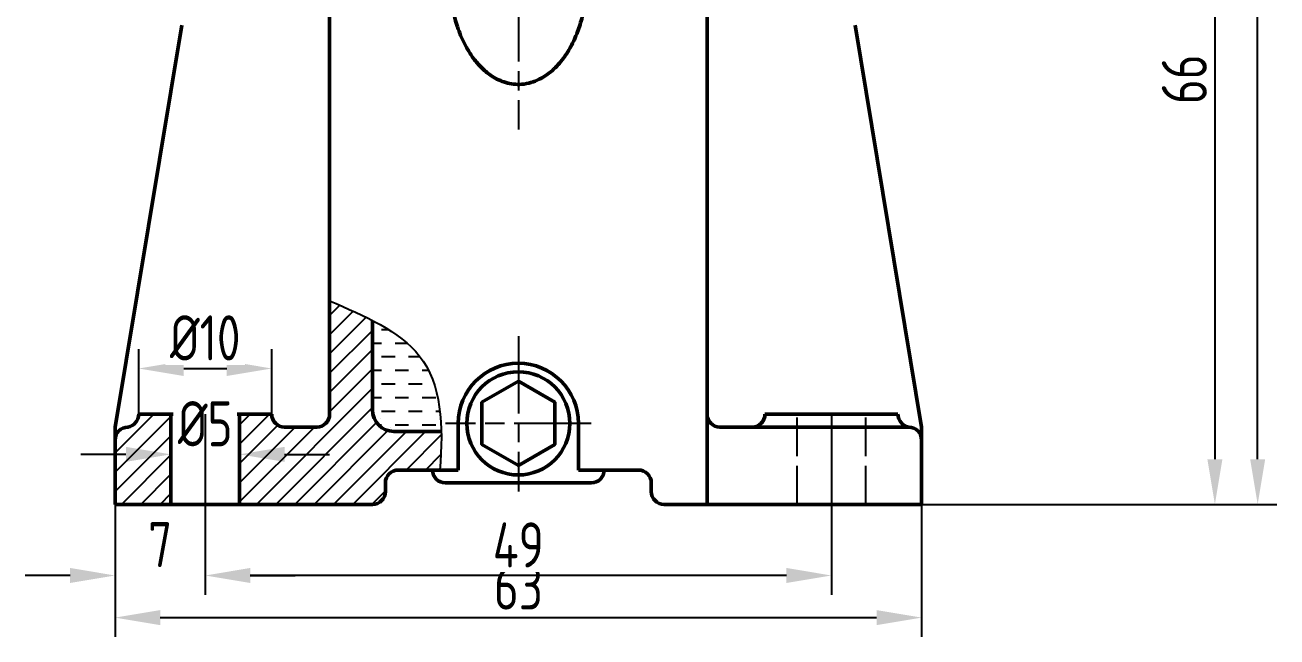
# Model space of a CAD drawing. Header units: millimetres. Extents: x -2161 to -582, y -4625 to -3434.
# Drawn here: x -679.1 to -581.8, y -4487.8 to -4440.3 of the extents above; entities that cross this region are included whole.
import ezdxf

# ---------------------------------------------------------------- set-up
doc = ezdxf.new("R2010")
doc.units = ezdxf.units.MM
doc.header["$LTSCALE"] = 0.5
doc.linetypes.add('AM_ISO02W050', pattern=[7.5, 6, -1.5])
doc.linetypes.add('AM_ISO08W050', pattern=[18, 12, -1.5, 3, -1.5])
for name, color, linetype, lineweight in [('AM_0', 7, 'Continuous', 50), ('AM_3', 6, 'AM_ISO02W050', 25), ('AM_4', 3, 'Continuous', 25), ('AM_5', 3, 'Continuous', 25), ('AM_7', 4, 'AM_ISO08W050', 25)]:
    doc.layers.add(name, color=color, linetype=linetype, lineweight=lineweight)
doc.styles.add('TCVN', font='tcvn+7284-2003i.ttf', dxfattribs={"width": 0.8, "height": 3.5})
doc.dimstyles.new('MyTemplate$0', dxfattribs={"dimtxt": 3.5, "dimasz": 3.5, "dimexe": 1.5, "dimexo": 0, "dimtad": 1, "dimtoh": 1, "dimdec": 0, "dimzin": 0, "dimtxsty": 'TCVN', "dimcen": 0, "dimclrd": 3, "dimclre": 3, "dimclrt": 1, "dimadec": 0, "dimazin": 0, "dimtfac": 1, "dimtdec": 0, "dimtofl": 0, "dimtmove": 0, "dimatfit": 3, "dimfxl": 1, "dimtfill": 1, "dimtolj": 1, "dimtzin": 0, "dimarcsym": 0})

# ---------------------------------------------------------------- blocks, each defined once
blk = doc.blocks.new('*D38')
at = {"color": 3, "lineweight": -2, "transparency": 16777216}
for p, q in [((-672.095, -4477.472), (-672.095, -4487.763)), ((-609.428, -4477.472), (-609.428, -4487.763)), ((-668.595, -4486.263), (-612.928, -4486.263))]:
    blk.add_line(p, q, dxfattribs=at)
at = {"color": 3, "transparency": 16777216}
for points in [[(-668.595, -4485.68), (-668.595, -4486.847), (-672.095, -4486.263)], [(-612.928, -4485.68), (-612.928, -4486.847), (-609.428, -4486.263)]]:
    blk.add_solid(points, dxfattribs=at)
at = {"layer": 'Defpoints', "color": 0, "transparency": 16777216}
for p in [(-672.095, -4477.472), (-609.428, -4477.472), (-609.428, -4486.263)]:
    blk.add_point(p, dxfattribs=at)
at = {"color": 1, "transparency": 16777216, "insert": (-640.762, -4483.888), "char_height": 3.5, "attachment_point": 5, "style": 'TCVN', "bg_fill": 3, "box_fill_scale": 1.1, "bg_fill_color": 256, "bg_fill_true_color": 13158600, "bg_fill_transparency": 0}
blk.add_mtext('\\A1;63', dxfattribs=at)
blk = doc.blocks.new('*D37')
at = {"color": 3, "lineweight": -2, "transparency": 16777216}
for p, q in [((-629.08, -4353.836), (-581.821, -4353.836)), ((-583.321, -4473.972), (-583.321, -4357.336)), ((-608.846, -4477.472), (-581.821, -4477.472))]:
    blk.add_line(p, q, dxfattribs=at)
at = {"color": 3, "transparency": 16777216}
for points in [[(-583.905, -4357.336), (-582.738, -4357.336), (-583.321, -4353.836)], [(-583.905, -4473.972), (-582.738, -4473.972), (-583.321, -4477.472)]]:
    blk.add_solid(points, dxfattribs=at)
at = {"layer": 'Defpoints', "color": 0, "transparency": 16777216}
for p in [(-629.08, -4353.836), (-583.321, -4353.836), (-608.846, -4477.472)]:
    blk.add_point(p, dxfattribs=at)
at = {"color": 1, "transparency": 16777216, "insert": (-585.696, -4416.349), "char_height": 3.5, "attachment_point": 5, "rotation": 90, "style": 'TCVN', "bg_fill": 3, "box_fill_scale": 1.1, "bg_fill_color": 256, "bg_fill_true_color": 13158600, "bg_fill_transparency": 0}
blk.add_mtext('\\A1;124', dxfattribs=at)
blk = doc.blocks.new('*D39')
at = {"color": 3, "lineweight": -2, "transparency": 16777216}
for p, q in [((-667.762, -4470.472), (-667.762, -4475.09)), ((-662.428, -4470.472), (-662.428, -4475.09)), ((-671.262, -4473.59), (-674.762, -4473.59)), ((-658.928, -4473.59), (-655.428, -4473.59))]:
    blk.add_line(p, q, dxfattribs=at)
at = {"color": 3, "transparency": 16777216}
for points in [[(-671.262, -4473.007), (-671.262, -4474.174), (-667.762, -4473.59)], [(-658.928, -4473.007), (-658.928, -4474.174), (-662.428, -4473.59)]]:
    blk.add_solid(points, dxfattribs=at)
at = {"color": 1, "transparency": 16777216, "insert": (-665.095, -4471.215), "char_height": 3.5, "attachment_point": 5, "style": 'TCVN', "bg_fill": 3, "box_fill_scale": 1.1, "bg_fill_color": 256, "bg_fill_true_color": 13158600, "bg_fill_transparency": 0}
blk.add_mtext('%%c5', dxfattribs=at)
at = {"layer": 'Defpoints', "color": 0, "transparency": 16777216}
for p in [(-667.762, -4470.472), (-662.428, -4470.472), (-662.428, -4473.59)]:
    blk.add_point(p, dxfattribs=at)
blk = doc.blocks.new('*D40')
at = {"color": 3, "lineweight": -2, "transparency": 16777216}
for p, q in [((-670.262, -4470.472), (-670.262, -4465.424)), ((-659.928, -4470.472), (-659.928, -4465.424)), ((-666.762, -4466.924), (-663.428, -4466.924))]:
    blk.add_line(p, q, dxfattribs=at)
at = {"color": 3, "transparency": 16777216}
for points in [[(-666.762, -4466.34), (-666.762, -4467.507), (-670.262, -4466.924)], [(-663.428, -4466.34), (-663.428, -4467.507), (-659.928, -4466.924)]]:
    blk.add_solid(points, dxfattribs=at)
at = {"layer": 'Defpoints', "color": 0, "transparency": 16777216}
for p in [(-659.928, -4466.924), (-670.262, -4470.472), (-659.928, -4470.472)]:
    blk.add_point(p, dxfattribs=at)
at = {"color": 1, "transparency": 16777216, "insert": (-665.095, -4464.549), "char_height": 3.5, "attachment_point": 5, "style": 'TCVN', "bg_fill": 3, "box_fill_scale": 1.1, "bg_fill_color": 256, "bg_fill_true_color": 13158600, "bg_fill_transparency": 0}
blk.add_mtext('%%c10', dxfattribs=at)
blk = doc.blocks.new('*D41')
at = {"color": 3, "lineweight": -2, "transparency": 16777216}
for p, q in [((-590.095, -4411.472), (-585.144, -4411.472)), ((-586.644, -4414.972), (-586.644, -4473.972)), ((-609.428, -4477.472), (-585.144, -4477.472))]:
    blk.add_line(p, q, dxfattribs=at)
at = {"color": 3, "transparency": 16777216}
for points in [[(-587.228, -4414.972), (-586.061, -4414.972), (-586.644, -4411.472)], [(-587.228, -4473.972), (-586.061, -4473.972), (-586.644, -4477.472)]]:
    blk.add_solid(points, dxfattribs=at)
at = {"layer": 'Defpoints', "color": 0, "transparency": 16777216}
for p in [(-590.095, -4411.472), (-609.428, -4477.472), (-586.644, -4477.472)]:
    blk.add_point(p, dxfattribs=at)
at = {"color": 1, "transparency": 16777216, "insert": (-589.019, -4444.472), "char_height": 3.5, "attachment_point": 5, "rotation": 90, "style": 'TCVN', "bg_fill": 3, "box_fill_scale": 1.1, "bg_fill_color": 256, "bg_fill_true_color": 13158600, "bg_fill_transparency": 0}
blk.add_mtext('\\A1;66', dxfattribs=at)
blk = doc.blocks.new('*D42')
at = {"layer": 'AM_5', "color": 3, "lineweight": -2, "transparency": 16777216}
for p, q in [((-665.095, -4470.472), (-665.095, -4484.494)), ((-616.436, -4470.472), (-616.436, -4484.494)), ((-619.936, -4482.994), (-661.595, -4482.994))]:
    blk.add_line(p, q, dxfattribs=at)
at = {"layer": 'AM_5', "color": 3, "transparency": 16777216}
for points in [[(-661.595, -4482.41), (-661.595, -4483.577), (-665.095, -4482.994)], [(-619.936, -4482.41), (-619.936, -4483.577), (-616.436, -4482.994)]]:
    blk.add_solid(points, dxfattribs=at)
at = {"layer": 'Defpoints', "color": 0, "transparency": 16777216}
for p in [(-665.095, -4470.472), (-616.436, -4470.472), (-665.095, -4482.994)]:
    blk.add_point(p, dxfattribs=at)
at = {"layer": 'AM_5', "color": 1, "transparency": 16777216, "insert": (-640.766, -4480.619), "char_height": 3.5, "attachment_point": 5, "style": 'TCVN', "bg_fill": 3, "box_fill_scale": 1.1, "bg_fill_color": 256, "bg_fill_true_color": 13158600, "bg_fill_transparency": 0}
blk.add_mtext('\\A1;49', dxfattribs=at)
blk = doc.blocks.new('*D43')
at = {"layer": 'AM_5', "color": 3, "lineweight": -2, "transparency": 16777216}
for p, q in [((-665.095, -4470.472), (-665.095, -4484.494)), ((-672.095, -4477.472), (-672.095, -4484.494)), ((-675.595, -4482.994), (-679.095, -4482.994)), ((-661.595, -4482.994), (-658.095, -4482.994))]:
    blk.add_line(p, q, dxfattribs=at)
at = {"layer": 'AM_5', "color": 3, "transparency": 16777216}
for points in [[(-675.595, -4482.41), (-675.595, -4483.577), (-672.095, -4482.994)], [(-661.595, -4482.41), (-661.595, -4483.577), (-665.095, -4482.994)]]:
    blk.add_solid(points, dxfattribs=at)
at = {"layer": 'Defpoints', "color": 0, "transparency": 16777216}
for p in [(-665.095, -4470.472), (-672.095, -4477.472), (-672.095, -4482.994)]:
    blk.add_point(p, dxfattribs=at)
at = {"layer": 'AM_5', "color": 1, "transparency": 16777216, "insert": (-668.595, -4480.596), "char_height": 3.5, "attachment_point": 5, "style": 'TCVN', "bg_fill": 3, "box_fill_scale": 1.1, "bg_fill_color": 256, "bg_fill_true_color": 13158600, "bg_fill_transparency": 0}
blk.add_mtext('\\A1;7', dxfattribs=at)

msp = doc.modelspace()

# ---------------------------------------------------------------- hatches: boundary and pattern name
at = {"layer": 'AM_7', "lineweight": 25}
h = msp.add_hatch(dxfattribs=at)
h.set_pattern_fill('ANSI31', color=256, scale=0.333333)
h.set_pattern_definition([(45, (-1130.0476, -5386.4348), (-0.7483547, 0.7483547), [])])
edge = h.paths.add_edge_path()
edge.add_spline(control_points=[(-646.861, -4474.805), (-646.777, -4473.775), (-646.731, -4472.769), (-646.754, -4471.805)], knot_values=[44.267208, 44.267208, 44.267208, 44.267208, 52.627024, 52.627024, 52.627024, 52.627024], degree=3, periodic=0)
edge.add_line((-646.754, -4471.805), (-650.432, -4471.805))
edge.add_arc((-650.432, -4470.139), 1.667, 180, 270, ccw=False)
edge.add_line((-652.099, -4470.139), (-652.099, -4463.196))
edge.add_spline(control_points=[(-652.099, -4463.196), (-653.15, -4462.652), (-654.289, -4462.162), (-655.428, -4461.672)], knot_values=[0.011874, 0.011874, 0.011874, 0.011874, 10.258252, 10.258252, 10.258252, 10.258252], degree=3, periodic=0)
edge.add_line((-655.428, -4461.672), (-655.428, -4470.472))
edge.add_arc((-656.428, -4470.472), 1, -90, 0, ccw=False)
edge.add_line((-656.428, -4471.472), (-658.928, -4471.472))
edge.add_arc((-658.928, -4470.472), 1, 180, 270, ccw=False)
edge.add_line((-659.928, -4470.472), (-662.428, -4470.472))
edge.add_line((-662.428, -4470.472), (-662.428, -4477.472))
edge.add_line((-662.428, -4477.472), (-652.095, -4477.472))
edge.add_arc((-652.095, -4476.472), 1, 270, 360)
edge.add_line((-651.095, -4476.472), (-651.095, -4475.805))
edge.add_arc((-650.095, -4475.805), 1, 90, 180, ccw=False)
edge.add_line((-650.095, -4474.805), (-646.861, -4474.805))
h.paths.add_polyline_path([(-667.762, -4470.472), (-670.262, -4470.472, -0.391911), (-671.178, -4471.475, 0.390066), (-672.095, -4472.472), (-672.095, -4477.472), (-667.762, -4477.472)])
at = {"layer": 'AM_7'}
h = msp.add_hatch(dxfattribs=at)
h.set_pattern_fill('DASH', color=256, scale=0.333333)
h.set_pattern_definition([(0, (-1966.9152, -4651.2145), (1.0583333, 1.0583333), [1.0583333, -1.0583333])])
edge = h.paths.add_edge_path()
edge.add_spline(control_points=[(-646.75, -4471.805), (-646.804, -4469.527), (-647.579, -4465.905), (-650.831, -4463.825), (-652.428, -4463.027)], knot_values=[9.183929, 9.183929, 9.183929, 9.183929, 28.950222, 44.267208, 44.267208, 44.267208, 44.267208], degree=3, periodic=0)
edge.add_line((-652.095, -4463.112), (-652.095, -4470.223))
edge.add_arc((-650.345, -4470.101), 1.754, 183.98645, 256.2683)
edge.add_line((-650.762, -4471.805), (-646.75, -4471.805))

# ---------------------------------------------------------------- linework, layer by layer
at = {"layer": 'AM_0'}
for p, q in [((-655.428, -4470.472), (-655.428, -4417.472)), ((-626.095, -4477.472), (-626.095, -4417.472)), ((-666.919, -4440.265), (-672.095, -4471.472)), ((-614.604, -4440.265), (-609.428, -4471.472)), ((-652.099, -4463.196), (-652.099, -4470.139)), ((-652.095, -4470.253), (-652.095, -4463.198)), ((-670.262, -4470.472), (-659.928, -4470.472)), ((-667.762, -4477.472), (-667.762, -4470.472)), ((-667.762, -4470.472), (-662.428, -4470.472)), ((-662.428, -4477.472), (-662.428, -4470.472)), ((-611.27, -4470.472), (-621.603, -4470.472)), ((-619.103, -4470.472), (-613.77, -4470.472)), ((-672.095, -4477.472), (-672.095, -4471.472)), ((-656.428, -4471.472), (-658.928, -4471.472)), ((-657.762, -4471.472), (-656.428, -4471.472)), ((-645.432, -4471.187), (-645.432, -4474.805)), ((-636.099, -4471.187), (-636.099, -4474.805)), ((-625.103, -4471.472), (-610.436, -4471.472)), ((-623.77, -4471.472), (-625.103, -4471.472)), ((-609.428, -4477.472), (-609.428, -4471.472)), ((-646.754, -4471.805), (-650.432, -4471.805)), ((-650.095, -4474.805), (-645.432, -4474.805)), ((-647.432, -4474.805), (-647.432, -4474.805)), ((-631.436, -4474.805), (-636.099, -4474.805)), ((-634.099, -4474.805), (-634.099, -4474.805)), ((-634.099, -4474.805), (-634.099, -4474.805)), ((-651.095, -4475.805), (-651.095, -4476.472)), ((-651.095, -4475.805), (-651.095, -4476.472)), ((-646.432, -4475.805), (-635.099, -4475.805)), ((-630.436, -4475.805), (-630.436, -4476.472)), ((-630.436, -4475.805), (-630.436, -4476.472)), ((-672.095, -4477.472), (-652.095, -4477.472)), ((-629.436, -4477.472), (-609.428, -4477.472))]:
    msp.add_line(p, q, dxfattribs=at)
msp.add_lwpolyline([(-640.766, -4467.915), (-643.599, -4469.551), (-643.599, -4472.823), (-640.766, -4474.459), (-637.932, -4472.823), (-637.932, -4469.551)], close=True, dxfattribs=at)
msp.add_circle((-640.766, -4471.187), 4.002, dxfattribs=at)
for centre, radius, start, end in [((-640.766, -4471.187), 4.667, 0, 180), ((-671.295, -4470.458), 1.033, 281.15005, 359.23881), ((-658.928, -4470.472), 1, 180, 270), ((-656.428, -4470.472), 1, 270, 0), ((-650.432, -4470.139), 1.667, 180, 270), ((-625.103, -4470.472), 1, 180, 270), ((-622.603, -4470.472), 1, 270, 0), ((-610.237, -4470.458), 1.033, 180.76119, 258.84995), ((-671.095, -4472.472), 1, 90, 180), ((-610.436, -4472.472), 1, 0, 90), ((-650.095, -4475.805), 1, 90, 180), ((-646.432, -4474.805), 1, 180, 270), ((-635.099, -4474.805), 1, 270, 0), ((-631.436, -4475.805), 1, 0, 90), ((-652.095, -4476.472), 1, 270, 0), ((-629.436, -4476.472), 1, 180, 270)]:
    msp.add_arc(centre, radius, start, end, dxfattribs=at)
msp.add_open_spline([(-635.429, -4436.446), (-635.45, -4436.843), (-635.468, -4437.862), (-635.684, -4439.282), (-636.098, -4440.671), (-636.59, -4441.807), (-637.246, -4442.875), (-637.96, -4443.676), (-638.668, -4444.226), (-639.285, -4444.569), (-639.964, -4444.802), (-640.844, -4444.918), (-641.896, -4444.75), (-642.885, -4444.231), (-643.657, -4443.577), (-644.353, -4442.763), (-644.994, -4441.704), (-645.592, -4440.243), (-646.007, -4438.489), (-646.095, -4437.147), (-646.095, -4436.461), (-646.095, -4436.447)], degree=3, knots=[0, 0, 0, 0, 0.054398, 0.139687, 0.195807, 0.252727, 0.308924, 0.366857, 0.398742, 0.431354, 0.463296, 0.496484, 0.552181, 0.60611, 0.647589, 0.690235, 0.752447, 0.816358, 0.905984, 0.998151, 1, 1, 1, 1], dxfattribs=at)
at = {"layer": 'AM_3', "lineweight": 25}
for p, q in [((-619.103, -4477.472), (-619.103, -4470.472)), ((-613.77, -4477.472), (-613.77, -4470.472))]:
    msp.add_line(p, q, dxfattribs=at)
at = {"layer": 'AM_4'}
msp.add_open_spline([(-655.432, -4461.67), (-652.708, -4462.841), (-646.856, -4465.357), (-646.579, -4471.34), (-646.861, -4474.805)], degree=3, knots=[0, 0, 0, 0, 24.500915, 52.627024, 52.627024, 52.627024, 52.627024], dxfattribs=at)
at = {"layer": 'AM_7'}
for p, q in [((-640.762, -4428.09), (-640.762, -4448.385)), ((-640.766, -4464.406), (-640.766, -4476.47)), ((-635.097, -4471.187), (-646.434, -4471.187))]:
    msp.add_line(p, q, dxfattribs=at)

# ---------------------------------------------------------------- next in the draw order: dimensions: what is measured, and where the dimension line sits
dim = msp.add_linear_dim(base=(-662.428, -4473.59), p1=(-667.762, -4470.472), p2=(-662.428, -4470.472), text='%%c<>', dimstyle='MyTemplate$0', override={"dimtp": 0.1, "dimtm": 0.1, "dimtfac": 0.71, "dimtdec": 3, "dimtolj": 0, "dimtzin": 8})
dim.commit()
dim.dimension.update_dxf_attribs({"geometry": '*D39', "text_midpoint": (-665.095, -4473.59), "dimtype": 160})
dim = msp.add_linear_dim(base=(-609.428, -4486.263), p1=(-672.095, -4477.472), p2=(-609.428, -4477.472), dimstyle='MyTemplate$0')
dim.commit()
dim.dimension.update_dxf_attribs({"geometry": '*D38', "text_midpoint": (-640.762, -4483.888)})

# ---------------------------------------------------------------- next in the draw order: dimensions: what is measured, and where the dimension line sits
dim = msp.add_linear_dim(base=(-583.321, -4353.836), p1=(-608.846, -4477.472), p2=(-629.08, -4353.836), angle=90, dimstyle='MyTemplate$0')
dim.commit()
dim.dimension.update_dxf_attribs({"geometry": '*D37', "text_midpoint": (-583.321, -4416.349), "dimtype": 160})
dim = msp.add_linear_dim(base=(-659.928, -4466.924), p1=(-670.262, -4470.472), p2=(-659.928, -4470.472), text='%%c<>', dimstyle='MyTemplate$0', override={"dimtol": 0, "dimlim": 0, "dimtp": 0.1, "dimtm": 0.1, "dimtfac": 0.71, "dimtdec": 3, "dimtolj": 0, "dimtzin": 8})
dim.commit()
dim.dimension.update_dxf_attribs({"geometry": '*D40', "text_midpoint": (-665.095, -4464.549)})

# ---------------------------------------------------------------- next in the draw order: dimensions: what is measured, and where the dimension line sits
dim = msp.add_linear_dim(base=(-586.644, -4477.472), p1=(-590.095, -4411.472), p2=(-609.428, -4477.472), angle=90, dimstyle='MyTemplate$0')
dim.commit()
dim.dimension.update_dxf_attribs({"geometry": '*D41', "text_midpoint": (-586.644, -4444.472), "dimtype": 160})
at = {"layer": 'AM_5'}
dim = msp.add_linear_dim(base=(-665.095, -4482.994), p1=(-616.436, -4470.472), p2=(-665.095, -4470.472), dimstyle='MyTemplate$0', override={"dimpost": ''}, dxfattribs=at)
dim.commit()
dim.dimension.update_dxf_attribs({"geometry": '*D42', "text_midpoint": (-640.766, -4480.619)})

# ---------------------------------------------------------------- next in the draw order: dimensions: what is measured, and where the dimension line sits
dim = msp.add_linear_dim(base=(-672.095, -4482.994), p1=(-665.095, -4470.472), p2=(-672.095, -4477.472), dimstyle='MyTemplate$0', override={"dimpost": ''}, dxfattribs=at)
dim.commit()
dim.dimension.update_dxf_attribs({"geometry": '*D43', "text_midpoint": (-668.595, -4480.596)})

doc.saveas('drawing.dxf')
